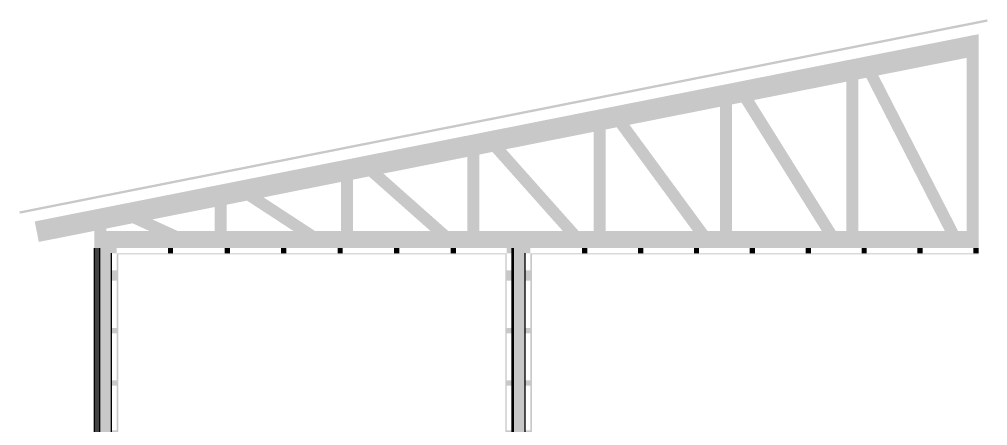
# Model space of a CAD drawing. Header units: millimetres. Extents: x 2924 to 6397, y 1567 to 1704.
# Drawn here: x 3130.2 to 3137.58, y 1623.01 to 1626.11 of the extents above; entities that cross this region are included whole.
import ezdxf

# ---------------------------------------------------------------- set-up
doc = ezdxf.new("R2010")
doc.units = ezdxf.units.MM
doc.layers.add('PT-MUROS', color=7, linetype='Continuous')

msp = doc.modelspace()

# ---------------------------------------------------------------- hatches: boundary and pattern name
at = {"layer": 'PT-MUROS'}
h = msp.add_hatch(color=5, dxfattribs=at)
h.dxf.hatch_style = 1
h.paths.add_polyline_path([(3137.5723, 1626.1112), (3137.5758, 1626.0935), (3130.2078, 1624.6297), (3130.2043, 1624.6473)])
at = {"layer": 'PT-MUROS', "true_color": 0x9898cc}
h = msp.add_hatch(color=253, dxfattribs=at)
h.dxf.hatch_style = 1
h.paths.add_polyline_path([(3137.5072, 1625.9779), (3137.5072, 1625.9983), (3130.3215, 1624.5707), (3130.3253, 1624.5511)])
at = {"layer": 'PT-MUROS'}
h = msp.add_hatch(color=1, dxfattribs=at)
h.dxf.hatch_style = 1
h.paths.add_polyline_path([(3137.5072, 1625.9682), (3137.5072, 1625.9779), (3130.3253, 1624.5511), (3130.3272, 1624.5418)])
at = {"layer": 'PT-MUROS', "true_color": 0xfecc66}
h = msp.add_hatch(color=31, dxfattribs=at)
h.dxf.hatch_style = 1
h.paths.add_polyline_path([(3137.5072, 1624.4982), (3130.7752, 1624.4982), (3130.7752, 1624.3682), (3137.5072, 1624.3682)])
h.paths.add_polyline_path([(3137.5072, 1625.9682), (3137.5072, 1625.8357), (3130.3525, 1624.4144), (3130.3272, 1624.5418)])
at = {"layer": 'PT-MUROS', "true_color": 0xcd6928}
h = msp.add_hatch(color=32, dxfattribs=at)
h.dxf.hatch_style = 1
h.paths.add_polyline_path([(3134.7645, 1625.4233), (3134.667, 1625.404), (3135.4271, 1624.3682), (3135.5387, 1624.3682)])
h.paths.add_polyline_path([(3135.7231, 1625.6138), (3135.6287, 1625.595), (3136.3944, 1624.3682), (3136.5005, 1624.3682)])
h.paths.add_polyline_path([(3136.5905, 1625.7861), (3136.6822, 1625.8043), (3137.4172, 1624.3682), (3137.3161, 1624.3682)])
h.paths.add_polyline_path([(3134.667, 1625.404), (3134.577, 1625.3861), (3134.577, 1624.3682), (3134.667, 1624.3682)])
h.paths.add_polyline_path([(3135.6287, 1625.595), (3135.5387, 1625.5772), (3135.5387, 1624.3682), (3135.6287, 1624.3682)])
h.paths.add_polyline_path([(3136.5905, 1625.7861), (3136.5005, 1625.7682), (3136.5005, 1624.3682), (3136.5905, 1624.3682)])
h.paths.add_polyline_path([(3132.8544, 1625.0438), (3132.7436, 1625.0218), (3133.4798, 1624.3682), (3133.6153, 1624.3682)])
h.paths.add_polyline_path([(3133.8077, 1625.2332), (3133.7053, 1625.2129), (3134.4566, 1624.3682), (3134.577, 1624.3682)])
h.paths.add_polyline_path([(3132.7436, 1625.0218), (3132.6536, 1625.004), (3132.6536, 1624.3682), (3132.7436, 1624.3682)])
h.paths.add_polyline_path([(3133.7053, 1625.2129), (3133.6153, 1625.195), (3133.6153, 1624.3682), (3133.7053, 1624.3682)])
h.paths.add_polyline_path([(3131.908, 1624.8558), (3131.7819, 1624.8308), (3132.4892, 1624.3682), (3132.6536, 1624.3682)])
h.paths.add_polyline_path([(3131.7819, 1624.8308), (3131.6919, 1624.8129), (3131.6919, 1624.3682), (3131.7819, 1624.3682)])
h.paths.add_polyline_path([(3131.0157, 1624.6786), (3130.8652, 1624.6487), (3131.4761, 1624.3682), (3131.6919, 1624.3682)])
h.paths.add_polyline_path([(3130.8652, 1624.6487), (3130.7752, 1624.6308), (3130.7752, 1624.3682), (3130.8652, 1624.3682)])
h.paths.add_polyline_path([(3137.5072, 1625.9682), (3137.4172, 1625.9503), (3137.4172, 1624.3682), (3137.5072, 1624.3682)])
at = {"layer": 'PT-MUROS'}
h = msp.add_hatch(color=8, dxfattribs=at)
h.dxf.hatch_style = 1
h.paths.add_polyline_path([(3130.7854, 1618.6512), (3130.7752, 1618.6512), (3130.7752, 1624.3682), (3130.7854, 1624.3682)])
at = {"layer": 'PT-MUROS', "true_color": 0xf7f281}
h = msp.add_hatch(color=51, dxfattribs=at)
h.dxf.hatch_style = 1
h.paths.add_polyline_path([(3130.8054, 1624.3682), (3130.7854, 1624.3682), (3130.7854, 1618.6512), (3130.8054, 1618.6512)])
at = {"layer": 'PT-MUROS'}
h = msp.add_hatch(color=1, dxfattribs=at)
h.dxf.hatch_style = 1
h.paths.add_polyline_path([(3130.8149, 1618.6712), (3130.8054, 1618.6712), (3130.8054, 1624.3682), (3130.8149, 1624.3682)])
h.paths.add_polyline_path([(3133.9554, 1624.3682), (3133.9649, 1624.3682), (3133.9649, 1621.6587), (3133.9554, 1621.6587)])
h = msp.add_hatch(color=3, dxfattribs=at)
h.dxf.hatch_style = 1
h.paths.add_polyline_path([(3130.8149, 1621.2407), (3130.9049, 1621.2407), (3130.9049, 1621.2007), (3130.8149, 1621.2007)])
h.paths.add_polyline_path([(3130.8149, 1624.3682), (3130.9049, 1624.3682), (3130.9049, 1624.3282), (3130.8149, 1624.3282)])
h.paths.add_polyline_path([(3133.9649, 1624.3682), (3134.0549, 1624.3682), (3134.0549, 1624.3282), (3133.9649, 1624.3282)])
at = {"layer": 'PT-MUROS', "true_color": 0xf8991e}
h = msp.add_hatch(color=30, dxfattribs=at)
h.dxf.hatch_style = 1
h.paths.add_polyline_path([(3130.9049, 1621.2007), (3130.8149, 1621.2007), (3130.8149, 1618.6912), (3130.9049, 1618.6912)])
h.paths.add_polyline_path([(3130.9049, 1624.3282), (3130.8149, 1624.3282), (3130.8149, 1621.6987), (3130.9049, 1621.6987)])
h.paths.add_polyline_path([(3134.0549, 1624.3282), (3133.9649, 1624.3282), (3133.9649, 1621.6987), (3134.0549, 1621.6987)])
at = {"layer": 'PT-MUROS', "true_color": 0xf7f281}
h = msp.add_hatch(color=51, dxfattribs=at)
h.dxf.hatch_style = 1
h.paths.add_polyline_path([(3134.0549, 1621.7587), (3134.0949, 1621.7587), (3134.0949, 1621.7187), (3134.0549, 1621.7187)])
h.paths.add_polyline_path([(3134.0549, 1621.8187), (3134.0949, 1621.8187), (3134.0949, 1621.7787), (3134.0549, 1621.7787)])
h.paths.add_polyline_path([(3133.9154, 1621.7587), (3133.9554, 1621.7587), (3133.9554, 1621.7187), (3133.9154, 1621.7187)])
h.paths.add_polyline_path([(3133.9154, 1621.8187), (3133.9554, 1621.8187), (3133.9554, 1621.7787), (3133.9154, 1621.7787)])
h.paths.add_polyline_path([(3133.9154, 1622.1387), (3133.9554, 1622.1387), (3133.9554, 1622.0987), (3133.9154, 1622.0987)])
h.paths.add_polyline_path([(3134.0549, 1622.1387), (3134.0949, 1622.1387), (3134.0949, 1622.0987), (3134.0549, 1622.0987)])
h.paths.add_polyline_path([(3133.9154, 1622.9787), (3133.9554, 1622.9787), (3133.9554, 1622.9387), (3133.9154, 1622.9387)])
h.paths.add_polyline_path([(3133.9154, 1622.9387), (3133.9554, 1622.9387), (3133.9554, 1622.8987), (3133.9154, 1622.8987)])
h.paths.add_polyline_path([(3133.9154, 1622.5387), (3133.9554, 1622.5387), (3133.9554, 1622.4987), (3133.9154, 1622.4987)])
h.paths.add_polyline_path([(3134.0549, 1622.9787), (3134.0949, 1622.9787), (3134.0949, 1622.9387), (3134.0549, 1622.9387)])
h.paths.add_polyline_path([(3134.0549, 1622.9387), (3134.0949, 1622.9387), (3134.0949, 1622.8987), (3134.0549, 1622.8987)])
h.paths.add_polyline_path([(3134.0549, 1622.5387), (3134.0949, 1622.5387), (3134.0949, 1622.4987), (3134.0549, 1622.4987)])
h.paths.add_polyline_path([(3133.9154, 1623.7587), (3133.9554, 1623.7587), (3133.9554, 1623.7187), (3133.9154, 1623.7187)])
h.paths.add_polyline_path([(3133.9154, 1623.3587), (3133.9554, 1623.3587), (3133.9554, 1623.3187), (3133.9154, 1623.3187)])
h.paths.add_polyline_path([(3134.0549, 1623.7587), (3134.0949, 1623.7587), (3134.0949, 1623.7187), (3134.0549, 1623.7187)])
h.paths.add_polyline_path([(3134.0549, 1623.3587), (3134.0949, 1623.3587), (3134.0949, 1623.3187), (3134.0549, 1623.3187)])
h.paths.add_polyline_path([(3133.9154, 1624.1987), (3133.9554, 1624.1987), (3133.9554, 1624.1587), (3133.9154, 1624.1587)])
h.paths.add_polyline_path([(3133.9154, 1624.1587), (3133.9554, 1624.1587), (3133.9554, 1624.1187), (3133.9154, 1624.1187)])
h.paths.add_polyline_path([(3134.0549, 1624.1987), (3134.0949, 1624.1987), (3134.0949, 1624.1587), (3134.0549, 1624.1587)])
h.paths.add_polyline_path([(3134.0549, 1624.1587), (3134.0949, 1624.1587), (3134.0949, 1624.1187), (3134.0549, 1624.1187)])
h.paths.add_polyline_path([(3134.0549, 1624.3682), (3134.0949, 1624.3682), (3134.0949, 1624.3282), (3134.0549, 1624.3282)])
h.paths.add_polyline_path([(3133.9154, 1624.3682), (3133.9554, 1624.3682), (3133.9554, 1624.3282), (3133.9154, 1624.3282)])
h.paths.add_polyline_path([(3130.9049, 1624.1987), (3130.9449, 1624.1987), (3130.9449, 1624.1587), (3130.9049, 1624.1587)])
h.paths.add_polyline_path([(3130.9049, 1624.3682), (3130.9449, 1624.3682), (3130.9449, 1624.3282), (3130.9049, 1624.3282)])
h.paths.add_polyline_path([(3130.9049, 1624.1587), (3130.9449, 1624.1587), (3130.9449, 1624.1187), (3130.9049, 1624.1187)])
h.paths.add_polyline_path([(3130.9049, 1623.7587), (3130.9449, 1623.7587), (3130.9449, 1623.7187), (3130.9049, 1623.7187)])
h.paths.add_polyline_path([(3130.9049, 1623.3587), (3130.9449, 1623.3587), (3130.9449, 1623.3187), (3130.9049, 1623.3187)])
h.paths.add_polyline_path([(3130.9049, 1622.9787), (3130.9449, 1622.9787), (3130.9449, 1622.9387), (3130.9049, 1622.9387)])
h.paths.add_polyline_path([(3130.9049, 1622.9387), (3130.9449, 1622.9387), (3130.9449, 1622.8987), (3130.9049, 1622.8987)])
h.paths.add_polyline_path([(3130.9049, 1622.5387), (3130.9449, 1622.5387), (3130.9449, 1622.4987), (3130.9049, 1622.4987)])
h.paths.add_polyline_path([(3130.9049, 1622.1387), (3130.9449, 1622.1387), (3130.9449, 1622.0987), (3130.9049, 1622.0987)])
h.paths.add_polyline_path([(3130.9049, 1621.7587), (3130.9449, 1621.7587), (3130.9449, 1621.7187), (3130.9049, 1621.7187)])
h.paths.add_polyline_path([(3130.9049, 1621.8187), (3130.9449, 1621.8187), (3130.9449, 1621.7787), (3130.9049, 1621.7787)])
h.paths.add_polyline_path([(3130.9049, 1621.2412), (3130.9449, 1621.2412), (3130.9449, 1621.1912), (3130.9049, 1621.1912)])
h.paths.add_polyline_path([(3130.9049, 1621.1612), (3130.9449, 1621.1612), (3130.9449, 1621.1212), (3130.9049, 1621.1212)])
h.paths.add_polyline_path([(3130.9049, 1621.1212), (3130.9449, 1621.1212), (3130.9449, 1621.0812), (3130.9049, 1621.0812)])
h.paths.add_polyline_path([(3130.9049, 1620.3212), (3130.9449, 1620.3212), (3130.9449, 1620.2812), (3130.9049, 1620.2812)])
h.paths.add_polyline_path([(3130.9049, 1619.9412), (3130.9449, 1619.9412), (3130.9449, 1619.9012), (3130.9049, 1619.9012)])
h.paths.add_polyline_path([(3130.9049, 1619.9012), (3130.9449, 1619.9012), (3130.9449, 1619.8612), (3130.9049, 1619.8612)])
h.paths.add_polyline_path([(3130.9049, 1620.7212), (3130.9449, 1620.7212), (3130.9449, 1620.6812), (3130.9049, 1620.6812)])
h.paths.add_polyline_path([(3130.9049, 1619.5012), (3130.9449, 1619.5012), (3130.9449, 1619.4612), (3130.9049, 1619.4612)])
h.paths.add_polyline_path([(3130.9049, 1619.1012), (3130.9449, 1619.1012), (3130.9449, 1619.0612), (3130.9049, 1619.0612)])
h.paths.add_polyline_path([(3130.9049, 1618.7212), (3130.9449, 1618.7212), (3130.9449, 1618.6812), (3130.9049, 1618.6812)])
at = {"layer": 'PT-MUROS', "true_color": 0x58ba48}
h = msp.add_hatch(color=85, dxfattribs=at)
h.dxf.hatch_style = 1
h.paths.add_polyline_path([(3130.9449, 1622.9387), (3130.9574, 1622.9387), (3130.9574, 1621.7187), (3130.9449, 1621.7187)])
h.paths.add_polyline_path([(3130.9449, 1621.1812), (3130.9574, 1621.1812), (3130.9574, 1621.1212), (3130.9449, 1621.1212)])
h.paths.add_polyline_path([(3130.9449, 1621.1212), (3130.9574, 1621.1212), (3130.9574, 1619.9012), (3130.9449, 1619.9012)])
h.paths.add_polyline_path([(3130.9449, 1621.1907), (3137.5072, 1621.1907), (3137.5072, 1621.1812), (3130.9449, 1621.1812)])
h.paths.add_polyline_path([(3130.9449, 1619.9012), (3130.9574, 1619.9012), (3130.9574, 1618.6812), (3130.9449, 1618.6812)])
h.paths.add_polyline_path([(3134.0949, 1622.9387), (3134.1074, 1622.9387), (3134.1074, 1621.7187), (3134.0949, 1621.7187)])
h.paths.add_polyline_path([(3133.9029, 1622.9387), (3133.9154, 1622.9387), (3133.9154, 1621.7187), (3133.9029, 1621.7187)])
h.paths.add_polyline_path([(3134.0949, 1624.1587), (3134.1074, 1624.1587), (3134.1074, 1622.9387), (3134.0949, 1622.9387)])
h.paths.add_polyline_path([(3133.9029, 1624.1587), (3133.9154, 1624.1587), (3133.9154, 1622.9387), (3133.9029, 1622.9387)])
h.paths.add_polyline_path([(3134.1074, 1624.3187), (3134.0949, 1624.3187), (3134.0949, 1624.1587), (3134.1074, 1624.1587)])
h.paths.add_polyline_path([(3133.9154, 1624.3187), (3133.9029, 1624.3187), (3133.9029, 1624.1587), (3133.9154, 1624.1587)])
h.paths.add_polyline_path([(3130.9449, 1624.3282), (3133.9154, 1624.3282), (3133.9154, 1624.3187), (3130.9449, 1624.3187)])
h.paths.add_polyline_path([(3134.0949, 1624.3282), (3137.5072, 1624.3282), (3137.5072, 1624.3187), (3134.0949, 1624.3187)])
h.paths.add_polyline_path([(3130.9574, 1624.3187), (3130.9449, 1624.3187), (3130.9449, 1624.1587), (3130.9574, 1624.1587)])
h.paths.add_polyline_path([(3130.9449, 1624.1587), (3130.9574, 1624.1587), (3130.9574, 1622.9387), (3130.9449, 1622.9387)])
at = {"layer": 'PT-MUROS', "true_color": 0xf7f281}
h = msp.add_hatch(color=51, dxfattribs=at)
h.dxf.hatch_style = 1
h.paths.add_polyline_path([(3131.3348, 1624.3687), (3131.3748, 1624.3687), (3131.3748, 1624.3282), (3131.3348, 1624.3282)])
h = msp.add_hatch(color=51, dxfattribs=at)
h.dxf.hatch_style = 1
h.paths.add_polyline_path([(3131.7666, 1624.3687), (3131.8066, 1624.3687), (3131.8066, 1624.3282), (3131.7666, 1624.3282)])
h = msp.add_hatch(color=51, dxfattribs=at)
h.dxf.hatch_style = 1
h.paths.add_polyline_path([(3132.1962, 1624.3682), (3132.2362, 1624.3682), (3132.2362, 1624.3277), (3132.1962, 1624.3277)])
h = msp.add_hatch(color=51, dxfattribs=at)
h.dxf.hatch_style = 1
h.paths.add_polyline_path([(3132.6268, 1624.3682), (3132.6668, 1624.3682), (3132.6668, 1624.3277), (3132.6268, 1624.3277)])
h = msp.add_hatch(color=51, dxfattribs=at)
h.dxf.hatch_style = 1
h.paths.add_polyline_path([(3133.0575, 1624.3682), (3133.0975, 1624.3682), (3133.0975, 1624.3277), (3133.0575, 1624.3277)])
h = msp.add_hatch(color=51, dxfattribs=at)
h.dxf.hatch_style = 1
h.paths.add_polyline_path([(3133.4882, 1624.3682), (3133.5282, 1624.3682), (3133.5282, 1624.3277), (3133.4882, 1624.3277)])
h = msp.add_hatch(color=51, dxfattribs=at)
h.dxf.hatch_style = 1
h.paths.add_polyline_path([(3134.4884, 1624.3682), (3134.5284, 1624.3682), (3134.5284, 1624.3282), (3134.4884, 1624.3282)])
h = msp.add_hatch(color=51, dxfattribs=at)
h.dxf.hatch_style = 1
h.paths.add_polyline_path([(3134.9139, 1624.3682), (3134.9539, 1624.3682), (3134.9539, 1624.3282), (3134.9139, 1624.3282)])
h = msp.add_hatch(color=51, dxfattribs=at)
h.dxf.hatch_style = 1
h.paths.add_polyline_path([(3135.3395, 1624.3682), (3135.3795, 1624.3682), (3135.3795, 1624.3282), (3135.3395, 1624.3282)])
h = msp.add_hatch(color=51, dxfattribs=at)
h.dxf.hatch_style = 1
h.paths.add_polyline_path([(3135.765, 1624.3682), (3135.805, 1624.3682), (3135.805, 1624.3282), (3135.765, 1624.3282)])
h = msp.add_hatch(color=51, dxfattribs=at)
h.dxf.hatch_style = 1
h.paths.add_polyline_path([(3136.1905, 1624.3682), (3136.2305, 1624.3682), (3136.2305, 1624.3282), (3136.1905, 1624.3282)])
h = msp.add_hatch(color=51, dxfattribs=at)
h.dxf.hatch_style = 1
h.paths.add_polyline_path([(3136.6161, 1624.3682), (3136.6561, 1624.3682), (3136.6561, 1624.3282), (3136.6161, 1624.3282)])
h = msp.add_hatch(color=51, dxfattribs=at)
h.dxf.hatch_style = 1
h.paths.add_polyline_path([(3137.0416, 1624.3682), (3137.0816, 1624.3682), (3137.0816, 1624.3282), (3137.0416, 1624.3282)])
h = msp.add_hatch(color=51, dxfattribs=at)
h.dxf.hatch_style = 1
h.paths.add_polyline_path([(3137.4672, 1624.3682), (3137.5072, 1624.3682), (3137.5072, 1624.3282), (3137.4672, 1624.3282)])

# ---------------------------------------------------------------- linework, layer by layer
at = {"layer": 'PT-MUROS'}
for p, q in [((3130.7752, 1618.6512), (3130.7752, 1624.3682)), ((3130.7854, 1624.3682), (3130.7854, 1618.6512)), ((3130.7854, 1624.3682), (3130.7854, 1618.6512)), ((3130.8054, 1618.6712), (3130.8054, 1624.3682)), ((3130.8054, 1618.6512), (3130.8054, 1624.3682)), ((3130.8149, 1624.3682), (3130.8149, 1618.6712)), ((3130.8149, 1624.3282), (3130.8149, 1621.6987)), ((3130.9049, 1621.6987), (3130.9049, 1624.3282)), ((3133.9554, 1621.6587), (3133.9554, 1624.3682)), ((3133.9649, 1624.3682), (3133.9649, 1621.6587)), ((3133.9649, 1624.3282), (3133.9649, 1621.6987)), ((3134.0549, 1621.6987), (3134.0549, 1624.3282))]:
    msp.add_line(p, q, dxfattribs=at)

doc.saveas('drawing.dxf')
